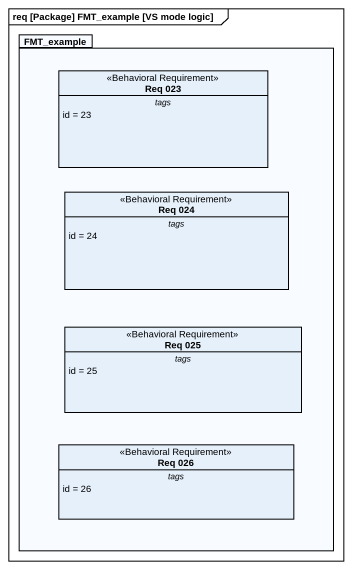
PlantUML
@startuml
mainframe req [Package] FMT_example [VS mode logic]
hide circle
hide empty members
package FMT_example {
  class "Req 023" as Req_023 <<Behavioral Requirement>> {
    -- tags --
    id = 23
  }
  class "Req 024" as Req_024 <<Behavioral Requirement>> {
    -- tags --
    id = 24
  }
  class "Req 025" as Req_025 <<Behavioral Requirement>> {
    -- tags --
    id = 25
  }
  class "Req 026" as Req_026 <<Behavioral Requirement>> {
    -- tags --
    id = 26
  }
}
@enduml
